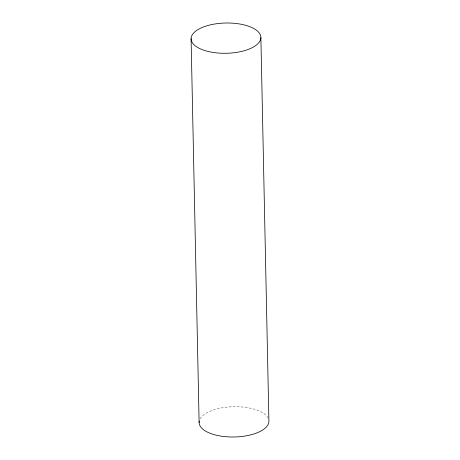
<?xml version="1.0" encoding="UTF-8"?>
<svg xmlns="http://www.w3.org/2000/svg" width="460" height="460" viewBox="0 0 460 460"><rect width="100%" height="100%" fill="white"/><g stroke="black" fill="none" stroke-linecap="round" stroke-linejoin="round"><path stroke-width="0.34" stroke-dasharray="2.3 1.72" d="M200.14 418.801A34.908 15.14 -1.2 0 1 234.249 406.715A34.908 15.14 -1.2 0 1 268.007 417.841"/><path stroke-width="0.69" d="M260.883 37.651A34.908 15.14 -1.2 0 1 208.334 51.503A34.908 15.14 -1.2 0 1 208.731 25.277A34.908 15.14 -1.2 0 1 260.883 37.651L268.916 421.366A34.908 15.14 -1.2 0 1 232.415 437.006A34.908 15.14 -1.2 0 1 199.243 421.159M191.084 38.634L199.117 422.349"/></g></svg>
